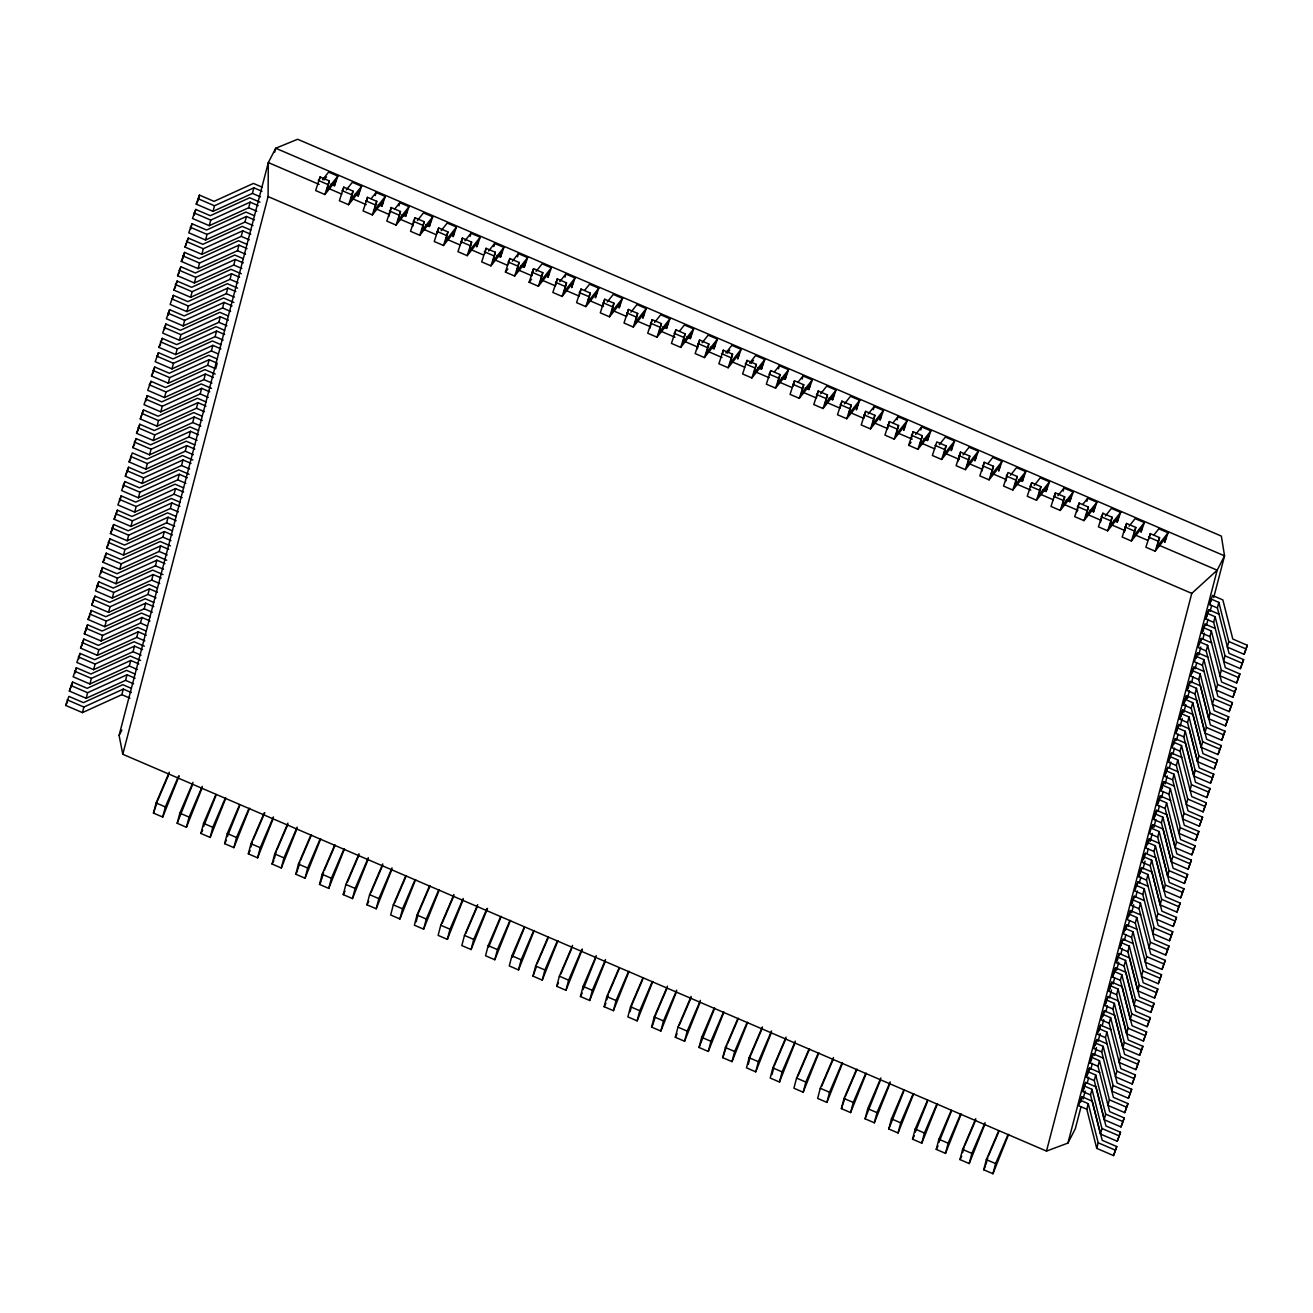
<?xml version="1.0" encoding="UTF-8"?>
<svg xmlns="http://www.w3.org/2000/svg" width="1313" height="1313" viewBox="0 0 1313 1313"><rect width="100%" height="100%" fill="white"/><g stroke="black" fill="none" stroke-linecap="round" stroke-linejoin="round"><path stroke-width="1.5" d="M1080.993 1106.941L1075.314 1128.753L1067.929 1143.081L1046.494 1151.091L122.782 754.269L268.082 196.573L268.328 162.566L275.73 148.238L297.657 139.26L1221.353 536.098L1224.553 555.875L1213.721 597.497M129.905 698.139L121.846 694.675L82.44 712.614L65.65 705.409L68.883 696.382L83.441 702.636L122.831 684.697L131.415 688.389M133.631 683.827L125.572 680.364L86.182 698.303L69.376 691.081L72.609 682.054L87.167 688.324L126.573 670.369L135.141 674.061M140.589 660.472L130.299 656.057L90.909 673.996L76.335 667.743L73.118 676.769L89.908 683.975L129.298 666.036L137.373 669.499M144.332 646.16L134.024 641.729L94.634 659.668L80.077 653.414L76.843 662.441L93.633 669.663L133.04 651.708L141.098 655.187M144.824 640.859L136.765 637.396L97.375 655.335L80.569 648.113L83.802 639.086L98.36 645.356L137.767 627.417L146.334 631.093M146.941 625.841L140.491 623.068L101.101 641.007L84.311 633.802L87.528 624.775L102.102 631.028L141.492 613.089L150.076 616.782M152.292 612.219L144.217 608.756L104.827 626.695L88.037 619.473L91.27 610.447L105.828 616.7L145.218 598.761L153.802 602.454M156.017 597.891L147.959 594.428L108.569 612.367L91.762 605.145L94.996 596.135L109.553 602.388L148.96 584.449L157.527 588.126M162.976 574.552L152.685 570.121L113.295 588.06L98.721 581.807L95.504 590.834L112.294 598.039L151.684 580.1L159.759 583.563M166.718 560.224L156.411 555.793L117.021 573.748L102.463 567.479L99.23 576.505L116.02 583.727L155.41 565.788L163.485 569.251M167.211 554.923L159.152 551.46L119.762 569.399L102.956 562.194L106.189 553.167L120.747 559.42L160.153 541.481L170.444 545.896M170.953 540.611L162.878 537.132L123.488 555.087L106.698 547.866L109.915 538.839L124.489 545.092L163.879 527.153L172.463 530.846M174.678 526.283L166.603 522.82L127.213 540.759L110.423 533.538L113.657 524.511L128.214 530.78L167.604 512.841L176.188 516.518M178.404 511.955L170.345 508.492L130.955 526.431L114.149 519.226L117.382 510.199L131.94 516.452L171.347 498.513L179.914 502.206M183.656 487.878L175.072 484.185L135.682 502.124L121.108 495.871L117.891 504.898L134.681 512.119L174.071 494.18L182.146 497.643M189.105 474.288L178.798 469.873L139.408 487.812L124.85 481.559L121.617 490.57L138.407 497.791L177.797 479.852L185.872 483.315M189.597 468.987L181.539 465.524L142.149 483.463L125.342 476.258L128.576 467.231L143.133 473.484L182.54 455.545L192.83 459.977M193.323 454.675L185.264 451.212L145.874 469.151L129.084 461.93L132.301 452.903L146.875 459.173L186.265 441.217L194.849 444.91M197.065 440.347L188.99 436.884L149.6 454.823L132.81 447.618L136.043 438.591L150.601 444.844L189.991 426.906L198.575 430.582M200.791 426.036L192.732 422.556L153.326 440.512L136.536 433.29L139.769 424.263L154.327 430.516L193.733 412.577L202.3 416.27M204.516 411.708L196.458 408.245L157.068 426.183L140.278 418.962L143.494 409.935L158.069 416.205L197.459 398.266L206.043 401.942M211.491 388.353L201.184 383.938L161.794 401.876L147.237 395.623L144.003 404.65L160.793 411.855L200.183 393.916L208.258 397.379M215.217 374.041L204.926 369.61L165.52 387.548L150.962 381.295L147.729 390.322L164.519 397.544L203.925 379.605L211.984 383.068M152.915 370.414L169.705 377.635L209.112 359.696L217.17 363.159L215.709 368.74L207.651 365.277L168.261 383.215L151.471 375.994L154.688 366.983L169.262 373.237L208.652 355.298L217.236 358.974M220.961 344.663L212.378 340.97L172.988 358.909L158.43 352.655L155.197 361.682L171.987 368.887L211.377 350.948L217.843 353.722M223.177 340.1L215.119 336.637L175.712 354.576L158.922 347.354L162.156 338.327L176.713 344.597L216.12 326.642L224.687 330.334M228.429 316.006L219.845 312.33L180.455 330.269L165.881 324.016L162.664 333.042L179.454 340.248L218.844 322.309L226.903 325.772M233.878 302.433L223.571 298.002L184.181 315.941L169.623 309.687L166.39 318.714L183.18 325.936L222.57 307.981L230.645 311.444M237.604 288.105L227.313 283.69L187.907 301.629L173.349 295.359L170.116 304.386L186.906 311.608L226.312 293.669L234.371 297.132M238.096 282.804L230.038 279.341L190.648 297.28L173.858 290.075L177.074 281.048L191.649 287.301L231.039 269.362L241.329 273.777M241.838 268.492L233.763 265.029L194.373 282.968L177.583 275.746L180.817 266.72L195.374 272.973L234.764 255.034L243.348 258.727M245.564 254.164L237.505 250.701L198.099 268.64L181.309 261.418L184.542 252.408L199.1 258.661L238.506 240.722L247.074 244.399M249.289 239.836L241.231 236.373L201.841 254.312L185.035 247.107L188.268 238.08L202.842 244.333L242.232 226.394L250.816 230.087M254.541 215.759L245.958 212.066L206.568 230.021L192.01 223.752L188.777 232.778L205.567 240L244.957 222.061L253.032 225.524M259.99 202.169L249.7 197.754L210.293 215.693L195.735 209.44L192.502 218.467L209.292 225.672L248.699 207.733L256.757 211.196M260.483 196.868L252.424 193.405L213.034 211.36L196.228 204.139L199.461 195.112L214.035 201.365L253.425 183.426L262.009 187.119M72.609 682.054L69.376 691.081M74.89 673.323L76.335 667.743M78.616 658.995L80.077 653.414M82.834 642.812L83.802 639.086M86.56 628.5L87.528 624.775M90.302 614.172L91.27 610.447M94.996 596.135L91.762 605.145M97.277 587.387L98.721 581.807M101.003 573.075L102.463 567.479M105.221 556.893L106.189 553.167M108.946 542.564L109.915 538.839M112.688 528.236L113.657 524.511M117.382 510.199L114.149 519.226M119.664 501.468L121.108 495.871M123.389 487.139L124.85 481.559M128.576 467.231L125.342 476.258M135.075 442.317L136.043 438.591M138.801 427.989L139.769 424.263M143.494 409.935L140.278 418.962M145.776 401.204L147.237 395.623M149.994 385.021L150.962 381.295M153.719 370.693L154.688 366.983M157.462 356.381L158.43 352.655M161.187 342.053L162.156 338.327M164.437 329.596L165.881 324.016M168.162 315.268L169.623 309.687M172.38 299.085L173.349 295.359M176.106 284.773L177.074 281.048M179.848 270.445L180.817 266.72M183.574 256.117L184.542 252.408M188.268 238.08L185.035 247.107M190.549 229.348L192.01 223.752M194.275 215.02L195.735 209.44M198.493 198.837L199.461 195.112M82.44 712.614L83.901 707.034L123.291 689.095L131.366 692.558M86.182 698.303L87.626 692.706L127.033 674.767L135.091 678.23M89.908 683.975L91.368 678.394L130.758 660.455L138.817 663.918M93.633 669.663L95.094 664.066L134.484 646.127L142.559 649.59M97.375 655.335L98.82 649.754L138.21 631.799L146.285 635.279M101.101 641.007L102.562 635.426L141.952 617.487L150.01 620.951M104.827 626.695L106.287 621.098L145.677 603.159L153.752 606.622M108.569 612.367L110.013 606.787L149.403 588.848L157.478 592.311M112.294 598.039L113.755 592.458L153.145 574.52L161.204 577.983M116.02 583.727L117.481 578.13L156.871 560.191L164.946 563.654M119.762 569.399L121.206 563.819L160.596 545.88L168.671 549.343M123.488 555.087L124.948 549.49L164.338 531.552L172.397 535.015M127.213 540.759L128.674 535.179L168.064 517.224L176.139 520.703M130.955 526.431L132.4 520.851L171.79 502.912L179.865 506.375M134.681 512.119L136.142 506.523L175.532 488.584L183.59 492.047M138.407 497.791L139.867 492.211L179.257 474.272L187.316 477.735M142.149 483.463L143.593 477.883L182.983 459.944L191.058 463.407M145.874 469.151L147.319 463.555L186.725 445.616L194.784 449.079M149.6 454.823L151.061 449.243L190.451 431.304L198.509 434.767M153.326 440.512L154.786 434.915L194.176 416.976L202.251 420.439M157.068 426.183L158.512 420.603L197.918 402.648L205.977 406.127M160.793 411.855L162.254 406.275L201.644 388.336L209.703 391.799M164.519 397.544L165.98 391.947L205.37 374.008L213.445 377.471M168.261 383.215L169.705 377.635M171.987 368.887L173.447 363.307L212.837 345.368L220.896 348.831M175.712 354.576L177.173 348.979L216.563 331.04L224.638 334.503M179.454 340.248L180.899 334.667L220.305 316.728L228.364 320.191M183.18 325.936L184.641 320.339L224.031 302.4L232.089 305.863M186.906 311.608L188.366 306.027L227.756 288.072L235.831 291.552M190.648 297.28L192.092 291.699L231.498 273.761L239.557 277.224M194.373 282.968L195.834 277.371L235.224 259.432L243.282 262.895M198.099 268.64L199.56 263.06L238.95 245.121L247.025 248.584M201.841 254.312L203.285 248.731L242.692 230.793L250.75 234.256M205.567 240L207.027 234.403L246.417 216.464L254.476 219.928M209.292 225.672L210.753 220.092L250.143 202.153L258.218 205.616M213.034 211.36L214.479 205.764L253.885 187.825L261.944 191.288M121.846 694.675L123.291 689.095M125.572 680.364L127.033 674.767M129.298 666.036L130.758 660.455M133.04 651.708L134.484 646.127M136.765 637.396L138.21 631.799M140.491 623.068L141.952 617.487M144.217 608.756L145.677 603.159M147.959 594.428L149.403 588.848M151.684 580.1L153.145 574.52M155.41 565.788L156.871 560.191M159.152 551.46L160.596 545.88M162.878 537.132L164.338 531.552M166.603 522.82L168.064 517.224M170.345 508.492L171.79 502.912M174.071 494.18L175.532 488.584M177.797 479.852L179.257 474.272M181.539 465.524L182.983 459.944M185.264 451.212L186.725 445.616M188.99 436.884L190.451 431.304M192.732 422.556L194.176 416.976M196.458 408.245L197.918 402.648M200.183 393.916L201.644 388.336M203.925 379.605L205.37 374.008M207.651 365.277L209.112 359.696M211.377 350.948L212.837 345.368M215.119 336.637L216.563 331.04M218.844 322.309L220.305 316.728M222.57 307.981L224.031 302.4M226.312 293.669L227.756 288.072M230.038 279.341L231.498 273.761M233.763 265.029L235.224 259.432M237.505 250.701L238.95 245.121M241.231 236.373L242.692 230.793M244.957 222.061L246.417 216.464M248.699 207.733L250.143 202.153M252.424 193.405L253.885 187.825M122.782 754.269L119.089 735.444L268.328 162.566L319.157 184.411M274.696 152.21L275.73 148.238L1224.553 555.875L1217.167 570.203L1067.929 1143.081M179.192 775.868L162.714 817.063L153.457 813.092L156.099 802.949L169.279 772.192M322.588 179.7L328.611 172.118L337.868 176.09L327.019 189.728L329.3 180.931L320.06 176.96L315.645 190.549L324.885 194.521L335.734 180.866L334.47 185.74L330.778 184.148M157.068 802.62L153.457 813.092M319.141 180.488L320.06 176.96M162.714 817.063L165.356 806.921L178.535 776.164M324.885 194.521L329.3 180.931M337.868 176.09L334.47 185.74M202.136 787.882L186.43 827.256L177.189 823.284L179.832 813.141L193.011 782.367M346.304 189.876L352.344 182.31L361.584 186.282L350.735 199.921L353.033 191.124L343.776 187.152L339.361 200.741L348.618 204.713L359.467 191.058L358.186 195.932L354.494 194.34M342.857 190.68L343.776 187.152M186.43 827.256L189.072 817.113L202.251 786.356M348.618 204.713L353.033 191.124M361.584 186.282L358.186 195.932M225.852 798.074L210.162 837.448L200.905 833.46L203.548 823.333L215.956 794.381M371.234 198.558L376.06 192.486L385.316 196.474L374.451 210.113L376.749 201.316L367.492 197.344L363.077 210.917L372.334 214.905L383.183 201.25L381.919 206.125L378.21 204.533M203.597 826.517L215.824 795.908M366.59 200.856L367.492 197.344M375.255 195.604L376.06 192.486M210.162 837.448L212.788 827.305L225.196 798.353M372.334 214.905L376.749 201.316M385.316 196.474L381.919 206.125M249.568 808.25L233.878 847.64L224.621 843.652L227.264 833.525L239.672 804.557M394.95 208.751L399.776 202.678L409.032 206.666L398.184 220.305L400.465 211.508L391.225 207.536L386.81 221.109L396.05 225.097L406.899 211.442L405.635 216.317L401.942 214.725M227.313 836.709L239.54 806.1M388.927 216.333L391.225 207.536M398.971 205.796L399.776 202.678M233.878 847.64L236.521 837.497L248.928 808.545M396.05 225.097L400.465 211.508M409.032 206.666L405.635 216.317M273.285 818.442L257.594 857.816L248.338 853.844L250.98 843.701L264.176 812.944M417.468 220.453L423.492 212.87L432.748 216.842L421.9 230.497L424.197 221.7L414.941 217.728L410.526 231.301L419.783 235.273L430.631 221.634L429.351 226.509L425.658 224.917M251.029 846.885L252.408 841.617M412.643 226.525L414.941 217.728M257.594 857.816L260.237 847.689L273.416 816.916M419.783 235.273L424.197 221.7M432.748 216.842L429.351 226.509M297.017 828.634L281.31 868.008L272.07 864.036L274.712 853.893L287.892 823.136M456.464 227.034L445.616 240.689L447.914 231.892L438.657 227.92L434.242 241.494L443.499 245.465L454.347 231.827L453.083 236.701L456.464 227.034L447.224 223.062L441.184 230.645M274.302 858.85L276.124 851.809M437.278 233.189L438.657 227.92M281.31 868.008L283.953 857.881L297.132 827.108M443.499 245.465L447.914 231.892M320.733 838.826L305.043 878.2L295.786 874.228L298.428 864.085L310.836 835.134M480.197 237.226L469.348 250.881L471.63 242.084L462.389 238.113L457.958 251.686L467.215 255.658L478.063 242.019L476.8 246.893L480.197 237.226L470.94 233.254L464.917 240.837M298.018 869.025L299.856 862.001M461.011 243.381L462.389 238.113M470.136 236.373L470.94 233.254M305.043 878.2L307.685 868.057L320.093 839.105M467.215 255.658L471.63 242.084M344.449 849.019L328.759 888.392L319.502 884.42L322.145 874.277L334.552 845.326M488.633 251.029L494.656 243.447L503.913 247.418L493.064 261.074L495.346 252.277L486.105 248.305L481.69 261.878L490.931 265.85L501.779 252.211L500.516 257.069L496.823 255.493M321.734 879.218L323.572 872.193M484.727 253.573L486.105 248.305M493.852 246.549L494.656 243.447M328.759 888.392L331.401 878.249L343.809 849.298M490.931 265.85L495.346 252.277M503.913 247.418L500.516 257.069M368.182 859.211L352.475 898.584L343.235 894.613L345.877 884.47L359.056 853.713M520.539 265.686L524.232 267.261L525.512 262.403L514.663 276.042L505.407 272.07L509.821 258.497L519.078 262.469L516.78 271.249L527.629 257.611L518.389 253.639L512.349 261.221M508.443 263.765L509.821 258.497M517.568 256.741L518.389 253.639M352.475 898.584L355.117 888.441L368.297 857.684M514.663 276.042L519.078 262.469M527.629 257.611L524.232 267.261M391.898 869.403L376.207 908.777L366.951 904.805L369.593 894.662L382.772 863.905M551.362 267.803L547.964 277.453L549.228 272.595L538.379 286.234L529.123 282.262L533.538 268.689L542.794 272.661L540.513 281.442L551.362 267.803L542.105 263.831L536.081 271.414M531.716 275.714L533.538 268.689M376.207 908.777L378.85 898.634L392.029 867.877M538.379 286.234L542.794 272.661M405.717 875.902L393.309 904.854L390.667 914.997L399.923 918.969L415.614 879.595M575.078 277.995L564.229 291.634L566.51 282.853L557.27 278.865L552.855 292.454L562.095 296.426L572.944 282.787L571.68 287.645L575.078 277.995L565.821 274.023L559.798 281.606M555.432 285.906L557.27 278.865M565.017 277.125L565.821 274.023M399.923 918.969L402.566 908.826L414.974 879.874M562.095 296.426L566.51 282.853M429.433 886.094L417.025 915.046L414.399 925.189L423.639 929.161L439.346 889.787M598.794 288.187L587.945 301.826L590.243 293.029L580.986 289.057L576.571 302.647L585.828 306.618L596.676 292.963L595.396 297.838L598.794 288.187L589.537 284.215L584.728 290.271M416.172 921.742L417.994 914.718M579.148 296.098L580.986 289.057M423.639 929.161L426.282 919.018L438.69 890.066M585.828 306.618L590.243 293.029M453.937 894.465L440.758 925.238L438.115 935.381L447.356 939.353L463.062 899.979M622.51 298.379L611.661 312.018L613.959 303.221L604.702 299.249L600.287 312.839L609.544 316.81L620.393 303.155L619.129 308.03L622.51 298.379L613.269 294.407L607.246 301.974M602.88 306.29L604.702 299.249M447.356 939.353L449.998 929.21L463.194 898.453M609.544 316.81L613.959 303.221M477.653 904.657L464.474 935.43L461.831 945.557L471.088 949.545L487.55 908.35M646.242 308.571L635.394 322.21L637.675 313.413L628.435 309.441L624.003 323.031L633.26 327.003L644.109 313.347L642.845 318.222L646.242 308.571L636.986 304.583L630.962 312.166M626.596 316.482L628.435 309.441M471.088 949.545L473.73 939.402L486.91 908.645M633.26 327.003L637.675 313.413M500.598 916.671L488.19 945.623L485.547 955.749L494.804 959.737L510.494 920.347M654.678 322.358L660.702 314.775L669.958 318.764L659.11 332.402L661.407 323.605L652.151 319.633L647.736 333.207L656.976 337.195L667.841 323.54L666.561 328.414L662.868 326.822M488.699 947.034L501.254 916.376M649.853 328.431L652.151 319.633M494.804 959.737L497.446 949.594L509.854 920.643M656.976 337.195L661.407 323.605M669.958 318.764L666.561 328.414M524.33 926.847L511.922 955.798L509.28 965.941L518.52 969.913L534.227 930.54M679.609 331.04L684.434 324.968L693.674 328.939L682.826 342.595L685.123 333.797L675.867 329.826L671.452 343.399L680.708 347.371L691.557 333.732L690.293 338.606L686.584 337.014M512.431 957.226L524.199 928.373M674.948 333.338L675.867 329.826M518.52 969.913L521.163 959.787L533.57 930.835M680.708 347.371L685.123 333.797M693.674 328.939L690.293 338.606M557.943 940.732L542.253 980.105L532.996 976.133L535.638 965.991L548.046 937.039M702.127 342.742L708.15 335.16L717.407 339.131L706.558 352.787L708.839 343.99L699.583 340.018L695.168 353.591L704.425 357.563L715.273 343.924L714.009 348.798L710.3 347.206M536.147 967.418L532.996 976.133M697.301 348.815L699.583 340.018M542.253 980.105L544.895 969.979L557.286 941.011M704.425 357.563L708.839 343.99M717.407 339.131L714.009 348.798M582.447 949.118L565.969 990.297L556.712 986.326L559.354 976.183L572.534 945.426M741.123 349.324L730.274 362.979L732.556 354.182L723.315 350.21L718.9 363.783L728.141 367.755L738.989 354.116L737.725 358.991L741.123 349.324L731.866 345.352L725.843 352.934M722.396 353.722L723.315 350.21M565.969 990.297L568.611 980.155L581.79 949.397M728.141 367.755L732.556 354.182M605.391 961.116L589.685 1000.49L580.444 996.518L583.087 986.375L596.266 955.618M749.559 363.127L755.599 355.544L764.839 359.516L753.99 373.171L756.288 364.374L747.031 360.402L742.616 373.975L751.873 377.947L762.722 364.308L761.442 369.183L757.749 367.591M583.136 989.559L595.363 958.95M746.112 363.914L747.031 360.402M589.685 1000.49L592.327 990.347L605.506 959.59M751.873 377.947L756.288 364.374M764.839 359.516L761.442 369.183M629.108 971.308L613.417 1010.682L604.161 1006.71L606.803 996.567L619.211 967.615M774.489 371.792L779.315 365.736L788.571 369.708L777.706 383.363L780.004 374.566L770.747 370.594L766.332 384.167L775.589 388.139L786.438 374.5L785.174 379.359L781.465 377.783M606.852 999.751L608.231 994.483M769.845 374.107L770.747 370.594M778.511 368.838L779.315 365.736M613.417 1010.682L616.043 1000.539L628.451 971.587M775.589 388.139L780.004 374.566M788.571 369.708L785.174 379.359M642.927 977.808L630.519 1006.759L627.877 1016.902L637.133 1020.874L652.824 981.5M798.206 381.985L803.031 375.928L812.287 379.9L801.439 393.539L803.72 384.758L794.48 380.786L790.065 394.36L799.305 398.331L810.154 384.693L808.89 389.551L805.197 387.959M630.109 1011.699L631.947 1004.675L642.796 979.334M793.101 386.055L794.48 380.786M802.227 379.03L803.031 375.928M637.133 1020.874L639.776 1010.731L652.184 981.779M799.305 398.331L803.72 384.758M812.287 379.9L808.89 389.551M676.54 991.692L660.849 1031.066L651.593 1027.094L654.235 1016.951L667.431 986.194M820.723 393.703L826.747 386.12L836.004 390.092L825.155 403.731L827.453 394.95L818.196 390.962L813.781 404.552L823.038 408.524L833.886 394.885L832.606 399.743L828.913 398.151M653.841 1021.891L655.663 1014.867L667.299 987.721M816.358 398.003L818.196 390.962M660.849 1031.066L663.492 1020.923L676.671 990.166M823.038 408.524L827.453 394.95M836.004 390.092L832.606 399.743M700.272 1001.885L684.565 1041.258L675.325 1037.286L677.968 1027.143L691.147 996.386M859.72 400.284L848.871 413.923L851.169 405.143L841.912 401.154L837.497 414.744L846.754 418.716L857.602 405.061L856.339 409.935L859.72 400.284L850.479 396.313L844.44 403.895M840.09 408.195L841.912 401.154M684.565 1041.258L687.208 1031.115L700.387 1000.358M846.754 418.716L851.169 405.143M723.988 1012.077L708.298 1051.45L699.041 1047.479L701.684 1037.336L714.091 1008.384M883.452 410.477L872.603 424.115L874.885 415.318L865.644 411.346L861.213 424.936L870.47 428.908L881.318 415.253L880.055 420.127L883.452 410.477L874.195 406.505L868.172 414.071M863.806 418.387L865.644 411.346M873.391 409.607L874.195 406.505M708.298 1051.45L710.94 1041.307L723.348 1012.356M870.47 428.908L874.885 415.318M747.704 1022.269L732.014 1061.643L722.757 1057.671L725.4 1047.528L737.808 1018.576M907.168 420.669L896.319 434.308L898.601 425.51L889.361 421.539L884.946 435.128L894.186 439.1L905.034 425.445L903.771 430.319L907.168 420.669L897.911 416.697L893.103 422.753M726.828 1045.427L722.757 1057.671M887.522 428.58L889.361 421.539M897.107 419.799L897.911 416.697M732.014 1061.643L734.656 1051.5L747.064 1022.548M894.186 439.1L898.601 425.51M762.311 1026.947L749.132 1057.72L746.49 1067.846L755.73 1071.835L771.437 1032.445M923.794 438.919L927.487 440.512L928.767 435.637L917.918 449.292L908.662 445.304L913.077 431.731L922.333 435.703L920.036 444.5L930.884 430.861L921.644 426.873L915.604 434.455M748.262 1064.416L750.544 1055.619L762.18 1028.473M911.238 438.772L913.077 431.731M920.823 429.991L921.644 426.873M755.73 1071.835L758.372 1061.692L771.552 1030.918M917.918 449.292L922.333 435.703M930.884 430.861L927.487 440.512M786.027 1037.139L772.848 1067.912L770.206 1078.039L779.462 1082.01L795.153 1042.637M954.617 441.037L943.768 454.692L946.049 445.895L936.793 441.923L932.378 455.496L941.634 459.468L952.483 445.829L951.219 450.704L954.617 441.037L945.36 437.065L939.337 444.647M771.978 1074.608L773.817 1067.567M779.462 1082.01L782.105 1071.884L795.284 1041.111M941.634 459.468L946.049 445.895M808.972 1049.136L796.564 1078.088L793.922 1088.231L803.179 1092.203L818.869 1052.829M978.333 451.229L967.484 464.884L969.765 456.087L960.525 452.115L956.11 465.688L965.35 469.66L976.199 456.021L974.935 460.896L978.333 451.229L969.076 447.257L963.053 454.84M958.227 460.912L960.525 452.115M803.179 1092.203L805.821 1082.076L818.229 1053.124M965.35 469.66L969.765 456.087M833.476 1057.523L820.28 1088.28L817.654 1098.423L826.895 1102.395L842.601 1063.021M1002.049 461.421L991.2 475.076L993.498 466.279L984.241 462.307L979.826 475.88L989.083 479.852L999.932 466.213L998.651 471.088L1002.049 461.421L992.792 457.449L987.983 463.522M981.943 471.104L984.241 462.307M826.895 1102.395L829.537 1092.252L841.945 1063.3M989.083 479.852L993.498 466.279M866.317 1073.213L850.611 1112.587L841.37 1108.615L844.013 1098.472L856.421 1069.521M1010.501 475.224L1016.525 467.641L1025.765 471.613L1014.916 485.268L1017.214 476.471L1007.957 472.499L1003.542 486.073L1012.799 490.044L1023.648 476.406L1022.384 481.28L1018.675 479.688M844.981 1098.144L841.37 1108.615M1005.676 481.28L1007.498 474.256M850.611 1112.587L853.253 1102.444L865.661 1073.492M1012.799 490.044L1017.214 476.471M1025.765 471.613L1022.384 481.28M890.033 1083.406L874.343 1122.779L865.086 1118.807L867.729 1108.664L880.908 1077.907M1034.217 485.416L1040.241 477.834L1049.497 481.805L1038.649 495.461L1040.93 486.663L1031.69 482.692L1027.258 496.265L1036.515 500.237L1047.364 486.598L1046.1 491.456L1042.391 489.88M1030.771 486.204L1031.69 482.692M874.343 1122.779L876.986 1112.636L890.165 1081.879M1036.515 500.237L1040.93 486.663M1049.497 481.805L1046.1 491.456M913.75 1093.598L898.059 1132.971L888.803 1128.999L891.445 1118.857L903.853 1089.905M1057.933 495.608L1063.957 488.026L1073.213 491.998L1062.365 505.636L1064.662 496.856L1055.406 492.884L1050.991 506.457L1060.231 510.429L1071.096 496.79L1069.816 501.648L1066.123 500.056M1054.487 496.396L1055.406 492.884M1063.153 491.128L1063.957 488.026M898.059 1132.971L900.702 1122.828L913.109 1093.877M1060.231 510.429L1064.662 496.856M1073.213 491.998L1069.816 501.648M937.482 1103.79L921.775 1143.163L912.535 1139.192L915.177 1129.049L927.585 1100.097M1082.864 504.274L1087.689 498.218L1096.929 502.19L1086.081 515.828L1088.379 507.048L1079.122 503.06L1074.707 516.649L1083.964 520.621L1094.812 506.982L1093.548 511.84L1089.839 510.248M915.227 1132.233L927.454 1101.623M1076.841 511.857L1079.122 503.06M1086.869 501.32L1087.689 498.218M921.775 1143.163L924.418 1133.021L936.826 1104.069M1083.964 520.621L1088.379 507.048M1096.929 502.19L1093.548 511.84M961.198 1113.982L945.508 1153.356L936.251 1149.384L938.893 1139.241L951.301 1110.289M1105.382 515.993L1111.405 508.41L1120.662 512.382L1109.813 526.021L1112.095 517.24L1102.838 513.252L1098.423 526.841L1107.68 530.813L1118.528 517.158L1117.265 522.032L1113.555 520.44M938.943 1142.425L951.17 1111.816M1100.557 522.049L1102.838 513.252M945.508 1153.356L948.15 1143.213L960.542 1114.261M1107.68 530.813L1112.095 517.24M1120.662 512.382L1117.265 522.032M984.914 1124.174L969.224 1163.548L959.967 1159.576L962.61 1149.433L975.789 1118.66M1144.378 522.574L1133.529 536.213L1135.811 527.416L1126.57 523.444L1122.155 537.033L1131.396 541.005L1142.244 527.35L1140.981 532.225L1144.378 522.574L1135.121 518.602L1129.098 526.185M962.659 1152.617L964.037 1147.332M1124.273 532.241L1126.57 523.444M969.224 1163.548L971.866 1153.405L985.045 1122.648M1131.396 541.005L1135.811 527.416M1008.647 1134.366L992.94 1173.74L983.7 1169.768L986.342 1159.625L998.733 1130.674M1168.094 532.766L1157.245 546.405L1159.543 537.608L1150.286 533.636L1145.872 547.226L1155.128 551.197L1165.977 537.542L1164.697 542.417L1168.094 532.766L1158.854 528.794L1154.029 534.851M985.932 1164.565L987.753 1157.524M1148.908 538.921L1150.286 533.636M992.94 1173.74L995.582 1163.597L1007.99 1134.645M1155.128 551.197L1159.543 537.608M1046.494 1151.091L1191.777 593.394L1217.167 570.203L1158.805 545.125M1080.189 1100.196L1078.744 1105.776L1086.803 1109.239L1096.732 1148.366L1113.539 1155.588L1116.772 1146.561L1102.198 1140.308L1092.268 1101.18L1081.961 1096.749L1080.189 1100.196L1088.264 1103.659L1098.193 1142.786L1096.732 1148.366M1090.529 1094.911L1082.47 1091.448L1085.703 1082.421L1095.994 1086.852L1105.94 1125.98L1120.498 1132.233L1117.265 1141.26L1100.475 1134.055L1090.529 1094.911L1091.989 1089.33L1083.931 1085.867M1103.462 1058.212L1093.155 1053.781L1091.382 1057.228L1099.457 1060.691L1097.996 1066.271L1109.666 1111.668L1124.223 1117.921L1120.99 1126.948L1104.2 1119.726L1094.271 1080.599L1086.196 1077.136L1089.429 1068.109L1099.72 1072.524M1097.996 1066.271L1089.938 1062.808L1091.382 1057.228M1107.187 1043.884L1096.897 1039.453L1093.663 1048.48L1101.722 1051.943L1113.391 1097.34L1127.965 1103.593L1124.732 1112.62L1107.926 1105.398L1109.387 1099.818L1099.457 1060.691M1110.913 1029.556L1100.622 1025.141L1097.389 1034.168L1105.464 1037.631L1117.133 1083.012L1131.691 1089.281L1128.458 1098.292L1111.668 1091.087L1113.112 1085.506L1103.183 1046.363L1095.124 1042.899M1102.575 1014.26L1110.65 1017.723L1120.58 1056.85L1119.119 1062.447L1135.926 1069.652L1139.142 1060.625L1124.585 1054.372L1114.655 1015.244L1104.348 1010.813L1101.131 1019.84L1109.19 1023.303L1120.859 1068.7L1135.417 1074.953L1132.183 1083.98L1115.394 1076.758L1116.854 1071.178L1106.908 1032.051L1098.85 1028.571M1112.915 1008.991L1104.857 1005.512L1108.09 996.501L1118.381 1000.916L1128.31 1040.06L1142.884 1046.313L1139.651 1055.34L1122.861 1048.119L1112.915 1008.991L1114.376 1003.395L1106.317 999.932M1116.657 994.663L1108.582 991.2L1111.816 982.173L1122.106 986.605L1132.052 1025.732L1146.61 1031.985L1143.377 1041.012L1126.587 1033.791L1116.657 994.663L1118.102 989.083L1110.043 985.62M1120.383 980.335L1112.324 976.872L1115.541 967.845L1125.848 972.277L1135.778 1011.404L1150.336 1017.657L1147.119 1026.684L1130.312 1019.479L1120.383 980.335L1121.844 974.755L1113.769 971.292M1124.109 966.023L1116.05 962.56L1119.283 953.533L1129.574 957.948L1139.503 997.092L1154.078 1003.345L1150.845 1012.372L1134.055 1005.151L1124.109 966.023L1125.569 960.427L1117.511 956.964M1137.042 929.309L1126.735 924.877L1124.962 928.324L1133.037 931.787L1131.576 937.367L1143.246 982.764L1157.803 989.017L1154.57 998.044L1137.78 990.823L1127.851 951.695L1119.776 948.232L1123.009 939.205L1133.3 943.637M1124.962 928.324L1123.518 933.904L1131.576 937.367M1140.767 914.98L1130.477 910.565L1127.243 919.592L1135.302 923.055L1146.971 968.436L1161.529 974.706L1158.312 983.716L1141.506 976.511L1142.966 970.931L1133.037 931.787M1128.704 913.996L1136.763 917.459L1146.692 956.603L1145.248 962.183L1162.038 969.404L1165.271 960.377L1150.697 954.124L1139.044 908.727L1130.969 905.264L1134.202 896.237L1144.493 900.669M1148.235 886.341L1137.928 881.926L1134.711 890.936L1142.77 894.416L1154.439 939.796L1168.997 946.049L1165.763 955.076L1148.973 947.871L1150.434 942.274L1140.488 903.147L1132.43 899.684M1136.155 885.356L1144.23 888.819L1154.16 927.963L1152.699 933.543L1169.506 940.765L1172.722 931.738L1158.164 925.468L1146.495 880.087L1138.437 876.624L1141.67 867.598L1151.961 872.013L1161.89 911.156L1176.464 917.41L1173.231 926.436L1156.441 919.215L1157.885 913.635L1147.956 874.507L1139.897 871.044M1143.623 856.716L1142.162 862.296L1150.237 865.759L1160.167 904.903L1176.957 912.108L1180.19 903.081L1165.632 896.828L1155.686 857.701L1145.396 853.269L1143.623 856.716L1151.682 860.179L1161.628 899.307L1160.167 904.903M1147.349 842.388L1145.904 847.985L1153.963 851.448L1163.892 890.575L1180.699 897.797L1183.916 888.77L1169.358 882.517L1159.428 843.373L1149.121 838.958L1147.349 842.388L1155.424 845.851L1165.353 884.995L1163.892 890.575M1151.091 828.076L1149.63 833.657L1157.689 837.12L1167.634 876.247L1184.424 883.468L1187.658 874.442L1173.083 868.188L1163.154 829.061L1152.863 824.63L1151.091 828.076L1159.149 831.539L1169.079 870.667L1167.634 876.247M1161.431 822.791L1153.356 819.328L1156.589 810.302L1166.88 814.733L1176.825 853.86L1191.383 860.13L1188.15 869.14L1171.36 861.935L1161.431 822.791L1162.875 817.211L1154.816 813.748M1174.347 786.093L1164.057 781.662L1162.284 785.108L1170.343 788.571L1168.882 794.152L1180.551 839.549L1195.109 845.802L1191.892 854.829L1175.086 847.607L1165.156 808.48L1157.098 805.017L1160.315 795.99L1170.622 800.405M1168.882 794.152L1160.823 790.689L1162.284 785.108M1170.343 788.571L1180.272 827.699L1178.828 833.295L1195.618 840.501L1198.851 831.474L1184.277 825.221L1172.624 779.84L1164.549 776.36L1167.782 767.35L1178.073 771.765M1166.01 770.78L1174.068 774.243L1184.014 813.387L1182.553 818.967L1199.343 826.189L1202.577 817.162L1188.019 810.892L1176.35 765.512L1168.291 762.049L1171.508 753.022L1181.815 757.437M1173.477 742.14L1181.536 745.603L1191.465 784.731L1190.021 790.328L1206.811 797.533L1210.044 788.506L1195.47 782.253L1185.541 743.125L1175.25 738.694L1172.017 747.721L1180.075 751.184L1191.744 796.581L1206.302 802.834L1203.085 811.861L1186.279 804.639L1187.74 799.059L1177.81 759.932L1169.735 756.452M1183.817 736.872L1175.742 733.409L1178.976 724.382L1189.266 728.797L1199.212 767.941L1213.77 774.194L1210.537 783.221L1193.747 775.999L1183.817 736.872L1185.262 731.275L1177.203 727.812M1187.543 722.544L1179.484 719.081L1182.701 710.054L1193.008 714.485L1202.938 753.613L1217.496 759.866L1214.279 768.893L1197.472 761.671L1187.543 722.544L1189.004 716.964L1180.929 713.501M1191.268 708.216L1183.21 704.753L1186.443 695.726L1196.734 700.157L1206.663 739.285L1221.238 745.554L1218.004 754.565L1201.214 747.36L1191.268 708.216L1192.729 702.636L1184.671 699.173M1195.011 693.904L1186.936 690.441L1190.169 681.414L1200.459 685.829L1210.405 724.973L1224.963 731.226L1221.73 740.253L1204.94 733.031L1195.011 693.904L1196.455 688.307L1188.396 684.844M1204.202 671.517L1193.894 667.086L1190.678 676.113L1198.736 679.576L1208.666 718.72L1225.472 725.925L1228.689 716.898L1214.131 710.645L1202.462 665.264L1203.923 659.668L1195.864 656.205L1197.637 652.774L1207.927 657.189M1195.864 656.205L1194.403 661.785L1202.462 665.264M1211.653 642.861L1201.362 638.446L1198.129 647.473L1206.204 650.936L1217.857 696.317L1232.431 702.586L1229.198 711.613L1212.408 704.392L1213.852 698.811L1203.923 659.668M1199.59 641.876L1207.648 645.356L1217.594 684.483L1216.133 690.064L1232.923 697.285L1236.157 688.258L1221.599 682.005L1209.93 636.608L1201.855 633.145L1205.088 624.118L1215.395 628.55M1203.315 627.565L1211.39 631.028L1221.32 670.155L1219.859 675.752L1236.665 682.957L1239.882 673.93L1225.324 667.677L1213.655 622.296L1205.597 618.833L1208.83 609.806L1219.12 614.221M1207.041 613.237L1215.116 616.7L1225.045 655.844L1223.601 661.424L1240.391 668.645L1243.624 659.618L1229.05 653.365L1217.397 607.968L1209.322 604.505L1212.555 595.478L1222.846 599.91L1232.792 639.037L1247.35 645.29L1244.117 654.317L1227.327 647.096L1228.787 641.515L1218.841 602.388L1210.783 598.925M1080.517 1102.329L1081.961 1096.749M1084.735 1086.146L1085.703 1082.421M1088.461 1071.835L1089.429 1068.109M1092.186 1057.507L1093.155 1053.781M1095.436 1045.05L1096.897 1039.453M1099.162 1030.721L1100.622 1025.141M1102.904 1016.41L1104.348 1010.813M1108.09 996.501L1104.857 1005.512M1110.847 985.899L1111.816 982.173M1114.573 971.571L1115.541 967.845M1118.315 957.259L1119.283 953.533M1123.009 939.205L1119.776 948.232M1125.29 930.474L1126.735 924.877M1129.016 916.146L1130.477 910.565M1133.234 899.963L1134.202 896.237M1136.96 885.635L1137.928 881.926M1140.702 871.323L1141.67 867.598M1143.935 858.866L1145.396 853.269M1147.677 844.538L1149.121 838.958M1151.895 828.355L1152.863 824.63M1155.621 814.027L1156.589 810.302M1159.346 799.715L1160.315 795.99M1163.088 785.387L1164.057 781.662M1167.782 767.35L1164.549 776.36M1171.508 753.022L1168.291 762.049M1173.789 744.29L1175.25 738.694M1178.976 724.382L1175.742 733.409M1181.733 713.78L1182.701 710.054M1185.475 699.452L1186.443 695.726M1189.201 685.14L1190.169 681.414M1192.45 672.683L1193.894 667.086M1196.176 658.355L1197.637 652.774M1200.394 642.172L1201.362 638.446M1204.119 627.844L1205.088 624.118M1207.862 613.532L1208.83 609.806M1083.061 1099.014L1085.129 1091.087M1087.197 1083.159L1088.74 1077.202M1090.808 1069.274L1092.367 1063.333M1094.435 1055.406L1096.486 1047.479M1098.045 1041.521L1100.113 1033.594M1102.165 1025.666L1103.724 1019.725M1105.792 1011.798L1107.335 1005.84M1109.403 997.913L1111.471 989.986M1113.014 984.044L1114.573 978.103M1116.624 970.159L1118.692 962.232M1120.76 954.305L1122.32 948.363M1124.371 940.436L1125.93 934.479M1127.998 926.551L1129.541 920.61M1131.609 912.683L1133.677 904.755M1135.745 896.828L1137.288 890.87M1139.356 882.943L1140.899 877.002M1142.966 869.075L1145.034 861.147M1147.102 853.204L1148.136 849.248M1150.204 841.321L1152.256 833.394M1153.815 827.436L1155.883 819.509M1157.951 811.582L1159.494 805.64M1161.562 797.713L1163.105 791.755M1165.173 783.828L1167.241 775.901M1169.309 767.974L1170.851 762.032M1172.919 754.105L1174.462 748.147M1176.53 740.22L1178.089 734.279M1180.157 726.352L1182.209 718.408M1183.768 712.467L1185.836 704.539M1187.379 698.598L1189.447 690.671M1191.515 682.727L1193.057 676.786M1195.125 668.859L1196.668 662.917M1198.736 654.99L1200.804 647.046M1202.872 639.119L1204.415 633.178M1206.483 625.251L1208.042 619.309M1210.094 611.366L1211.653 605.424M1086.803 1109.239L1088.264 1103.659M1094.271 1080.599L1095.715 1075.002L1087.656 1071.539M1101.722 1051.943L1103.183 1046.363M1105.464 1037.631L1106.908 1032.051M1109.19 1023.303L1110.65 1017.723M1127.851 951.695L1129.295 946.115L1121.236 942.652M1135.302 923.055L1136.763 917.459M1139.044 908.727L1140.488 903.147M1142.77 894.416L1144.23 888.819M1146.495 880.087L1147.956 874.507M1150.237 865.759L1151.682 860.179M1153.963 851.448L1155.424 845.851M1157.689 837.12L1159.149 831.539M1165.156 808.48L1166.617 802.883L1158.542 799.42M1172.624 779.84L1174.068 774.243M1176.35 765.512L1177.81 759.932M1180.075 751.184L1181.536 745.603M1198.736 679.576L1200.197 673.996L1192.122 670.533M1206.204 650.936L1207.648 645.356M1209.93 636.608L1211.39 631.028M1213.655 622.296L1215.116 616.7M1217.397 607.968L1218.841 602.388M1100.475 1134.055L1101.919 1128.458L1091.989 1089.33M1104.2 1119.726L1105.661 1114.146L1095.715 1075.002M1122.861 1048.119L1124.305 1042.538L1114.376 1003.395M1126.587 1033.791L1128.048 1028.21L1118.102 989.083M1130.312 1019.479L1131.773 1013.882L1121.844 974.755M1134.055 1005.151L1135.499 999.57L1125.569 960.427M1137.78 990.823L1139.241 985.242L1129.295 946.115M1171.36 861.935L1172.821 856.339L1162.875 817.211M1175.086 847.607L1176.546 842.027L1166.617 802.883M1193.747 775.999L1195.207 770.419L1185.262 731.275M1197.472 761.671L1198.933 756.091L1189.004 716.964M1201.214 747.36L1202.659 741.763L1192.729 702.636M1204.94 733.031L1206.401 727.451L1196.455 688.307M1208.666 718.72L1210.126 713.123L1200.197 673.996M1113.539 1155.588L1116.772 1146.561M1117.265 1141.26L1120.498 1132.233M1120.99 1126.948L1124.223 1117.921M1124.732 1112.62L1127.965 1103.593M1128.458 1098.292L1131.691 1089.281M1132.183 1083.98L1135.417 1074.953M1135.926 1069.652L1139.142 1060.625M1139.651 1055.34L1142.884 1046.313M1143.377 1041.012L1146.61 1031.985M1147.119 1026.684L1150.336 1017.657M1150.845 1012.372L1154.078 1003.345M1154.57 998.044L1157.803 989.017M1158.312 983.716L1161.529 974.706M1162.038 969.404L1165.271 960.377M1165.763 955.076L1168.997 946.049M1169.506 940.765L1172.722 931.738M1173.231 926.436L1176.464 917.41M1176.957 912.108L1180.19 903.081M1180.699 897.797L1183.916 888.77M1184.424 883.468L1187.658 874.442M1188.15 869.14L1191.383 860.13M1191.892 854.829L1195.109 845.802M1195.618 840.501L1198.851 831.474M1199.343 826.189L1202.577 817.162M1203.085 811.861L1206.302 802.834M1206.811 797.533L1210.044 788.506M1210.537 783.221L1213.77 774.194M1214.279 768.893L1217.496 759.866M1218.004 754.565L1221.238 745.554M1221.73 740.253L1224.963 731.226M1225.472 725.925L1228.689 716.898M1229.198 711.613L1232.431 702.586M1232.923 697.285L1236.157 688.258M1236.665 682.957L1239.882 673.93M1240.391 668.645L1243.624 659.618M1244.117 654.317L1247.35 645.29M157.527 800.848L168.376 775.523M192.108 785.716L177.189 823.284M253.179 839.811L264.816 812.665M276.912 850.003L287.76 824.662M300.628 860.196L311.476 834.855M324.344 870.371L335.209 845.047M347.288 882.385L358.925 855.239M371.021 892.577L382.641 865.431M394.737 902.753L406.374 875.623M418.453 912.945L430.09 885.815M442.186 923.137L453.806 895.991M465.902 933.33L477.522 906.183M537.066 963.906L547.915 938.565M560.782 974.098L571.631 948.757M609.002 992.661L619.08 969.142M679.379 1025.043L691.015 997.913M714.732 1008.105L699.041 1047.479M727.599 1043.622L738.464 1018.281M774.276 1065.811L785.896 1038.665M797.992 1076.004L809.629 1048.857M821.708 1086.196L833.345 1059.049M845.441 1096.388L857.061 1069.242M880.005 1081.239L865.086 1118.807M903.738 1091.431L888.803 1128.999M964.809 1145.527L975.674 1120.202M988.541 1155.719L998.619 1132.2M196.228 204.139L198.017 200.692M181.309 261.418L183.081 257.988M177.583 275.746L179.356 272.316M173.858 290.075L175.63 286.628M158.922 347.354L160.695 343.924M151.471 375.994L153.244 372.564M136.536 433.29L138.308 429.843M132.81 447.618L134.583 444.171M129.084 461.93L130.857 458.5M110.423 533.538L112.196 530.107M106.698 547.866L108.47 544.419M102.956 562.194L104.728 558.747M88.037 619.473L89.809 616.043M84.311 633.802L86.084 630.355M80.569 648.113L82.342 644.683M65.65 705.409L67.423 701.963M119.089 735.444L121.863 730.077M200.905 833.46L202.678 830.029M224.621 843.652L226.394 840.222M248.338 853.844L250.127 850.414M272.07 864.036L273.843 860.606M295.786 874.228L297.559 870.798M319.502 884.42L321.275 880.974M343.235 894.613L345.007 891.166M366.951 904.805L368.723 901.358M556.712 986.326L558.485 982.895M580.444 996.518L582.217 993.088M604.161 1006.71L605.933 1003.263M651.593 1027.094L653.382 1023.648M675.325 1037.286L677.098 1033.84M912.535 1139.192L914.308 1135.745M1209.322 604.505L1211.095 601.059M1205.597 618.833L1207.369 615.387M1201.855 633.145L1203.644 629.715M936.251 1149.384L938.024 1145.937M1186.936 690.441L1188.708 686.994M1183.21 704.753L1184.983 701.323M1179.484 719.081L1181.257 715.634M959.967 1159.576L961.74 1156.129M1160.823 790.689L1162.596 787.258M1157.098 805.017L1158.87 801.57M1153.356 819.328L1155.128 815.898M983.7 1169.768L985.472 1166.321M1138.437 876.624L1140.209 873.178M1130.969 905.264L1132.742 901.834M1116.05 962.56L1117.823 959.114M1112.324 976.872L1114.097 973.442M1108.582 991.2L1110.355 987.753M1089.938 1062.808L1091.71 1059.361M1086.196 1077.136L1087.968 1073.689M1082.47 1091.448L1084.243 1088.017M324.081 179.93L326.494 176.894M505.407 272.07L507.819 269.034M529.123 282.262L531.535 279.226M727.336 353.164L729.749 350.144M751.052 363.356L753.465 360.336M908.662 445.304L911.074 442.284M318.288 180.406L327.528 184.378M342.004 190.598L351.26 194.57M365.72 200.791L374.976 204.762M389.436 210.983L398.692 214.955M413.168 221.158L422.409 225.147M436.884 231.351L446.141 235.339M460.6 241.543L469.857 245.515M484.333 251.735L493.573 255.707M508.049 261.927L517.306 265.899M531.765 272.119L541.022 276.091M555.497 282.311L564.738 286.283M579.214 292.504L588.47 296.475M602.93 302.696L612.186 306.668M626.646 312.888L635.902 316.86M650.378 323.08L659.618 327.052M674.094 333.272L683.351 337.244M697.81 343.448L707.067 347.436M721.543 353.64L730.783 357.612M745.259 363.832L754.515 367.804M768.975 374.024L778.232 377.996M792.691 384.217L801.948 388.188M816.423 394.409L825.664 398.381M840.139 404.601L849.396 408.573M863.856 414.793L873.112 418.765M887.588 424.985L896.828 428.957M911.304 435.177L920.561 439.149M935.02 445.37L944.277 449.341M958.753 455.545L967.993 459.534M982.469 465.738L991.725 469.726M1006.185 475.93L1015.441 479.901M1029.901 486.122L1039.157 490.094M1053.633 496.314L1062.874 500.286M1077.349 506.506L1086.606 510.478M1101.065 516.698L1110.322 520.67M1124.798 526.89L1134.038 530.862M1148.514 537.083L1157.771 541.054M328.578 188.448L341.757 194.111M353.049 198.969L366.229 204.631M375.633 208.669L388.812 214.331M400.12 219.189L413.283 224.851M422.704 228.889L435.883 234.551M447.175 239.409L460.354 245.071M469.775 249.109L482.954 254.771M494.246 259.629L507.425 265.275M518.717 270.133L531.896 275.796M543.188 280.654L554.48 285.495M565.788 290.354L578.967 296.016M588.372 300.053L603.438 306.536M612.843 310.574L626.022 316.236M637.314 321.094L650.493 326.756M661.801 331.598L674.98 337.26M684.385 341.314L697.564 346.977M708.856 351.818L722.035 357.481M731.456 361.535L744.635 367.197M755.927 372.039L769.106 377.701M778.511 381.755L791.69 387.417M802.998 392.259L816.177 397.921M827.469 402.779L838.761 407.637M850.053 412.479L863.232 418.141M874.524 422.999L887.703 428.662M897.124 432.699L912.19 439.166M921.595 443.22L934.774 448.882M946.066 453.724L959.245 459.386M970.537 464.244L981.845 469.102M991.249 473.14L1006.316 479.606M1015.72 483.66L1030.787 490.126M1040.208 494.164L1053.371 499.826M1064.679 504.684L1077.858 510.347M1087.262 514.384L1100.442 520.046M1111.734 524.905L1124.913 530.567M1134.334 534.604L1147.513 540.267M268.082 196.573L1191.777 593.394M197.689 198.558L214.479 205.764M1228.787 641.515L1245.577 648.737M193.963 212.87L210.753 220.092M1225.045 655.844L1241.852 663.049M190.221 227.198L207.027 234.403M1221.32 670.155L1238.11 677.377M186.495 241.51L203.285 248.731M1217.594 684.483L1234.384 691.705M182.77 255.838L199.56 263.06M1213.852 698.811L1230.658 706.017M179.028 270.166L195.834 277.371M1210.126 713.123L1226.916 720.345M175.302 284.478L192.092 291.699M1206.401 727.451L1223.191 734.656M171.576 298.806L188.366 306.027M1202.659 741.763L1219.465 748.984M167.851 313.134L184.641 320.339M1198.933 756.091L1215.723 763.313M164.109 327.446L180.899 334.667M1195.207 770.419L1211.997 777.624M160.383 341.774L177.173 348.979M1191.465 784.731L1208.272 791.952M156.657 356.086L173.447 363.307M1187.74 799.059L1204.53 806.28M1184.014 813.387L1200.804 820.592M149.19 384.742L165.98 391.947M1180.272 827.699L1197.079 834.92M145.464 399.054L162.254 406.275M1176.546 842.027L1193.336 849.232M141.722 413.382L158.512 420.603M1172.821 856.339L1189.611 863.56M137.996 427.71L154.786 434.915M1169.079 870.667L1185.885 877.888M134.271 442.021L151.061 449.243M1165.353 884.995L1182.143 892.2M130.529 456.35L147.319 463.555M1161.628 899.307L1178.418 906.528M126.803 470.661L143.593 477.883M1157.885 913.635L1174.692 920.856M123.077 484.989L139.867 492.211M1154.16 927.963L1170.95 935.168M119.335 499.317L136.142 506.523M1150.434 942.274L1167.224 949.496M115.61 513.629L132.4 520.851M1146.692 956.603L1163.499 963.808M111.884 527.957L128.674 535.179M1142.966 970.931L1159.756 978.136M108.142 542.285L124.948 549.49M1139.241 985.242L1156.031 992.464M104.416 556.597L121.206 563.819M1135.499 999.57L1152.305 1006.776M100.691 570.925L117.481 578.13M1131.773 1013.882L1148.563 1021.104M96.949 585.253L113.755 592.458M1128.048 1028.21L1144.838 1035.432M93.223 599.565L110.013 606.787M1124.305 1042.538L1141.112 1049.744M89.497 613.893L106.287 621.098M1120.58 1056.85L1137.37 1064.072M85.755 628.205L102.562 635.426M1116.854 1071.178L1133.644 1078.383M82.03 642.533L98.82 649.754M1113.112 1085.506L1129.919 1092.711M78.304 656.861L95.094 664.066M1109.387 1099.818L1126.177 1107.04M74.562 671.173L91.368 678.394M1105.661 1114.146L1122.451 1121.351M70.836 685.501L87.626 692.706M1101.919 1128.458L1118.725 1135.679M67.111 699.829L83.901 707.034M1098.193 1142.786L1114.983 1150.007M156.099 802.949L165.356 806.921M179.832 813.141L189.072 817.113M203.548 823.333L212.788 827.305M227.264 833.525L236.521 837.497M250.98 843.701L260.237 847.689M274.712 853.893L283.953 857.881M298.428 864.085L307.685 868.057M322.145 874.277L331.401 878.249M345.877 884.47L355.117 888.441M369.593 894.662L378.85 898.634M393.309 904.854L402.566 908.826M417.025 915.046L426.282 919.018M440.758 925.238L449.998 929.21M464.474 935.43L473.73 939.402M488.19 945.623L497.446 949.594M511.922 955.798L521.163 959.787M535.638 965.991L544.895 969.979M559.354 976.183L568.611 980.155M583.087 986.375L592.327 990.347M606.803 996.567L616.043 1000.539M630.519 1006.759L639.776 1010.731M654.235 1016.951L663.492 1020.923M677.968 1027.143L687.208 1031.115M701.684 1037.336L710.94 1041.307M725.4 1047.528L734.656 1051.5M749.132 1057.72L758.372 1061.692M772.848 1067.912L782.105 1071.884M796.564 1078.088L805.821 1082.076M820.28 1088.28L829.537 1092.252M844.013 1098.472L853.253 1102.444M867.729 1108.664L876.986 1112.636M891.445 1118.857L900.702 1122.828M915.177 1129.049L924.418 1133.021M938.893 1139.241L948.15 1143.213M962.61 1149.433L971.866 1153.405M986.342 1159.625L995.582 1163.597"/></g></svg>
